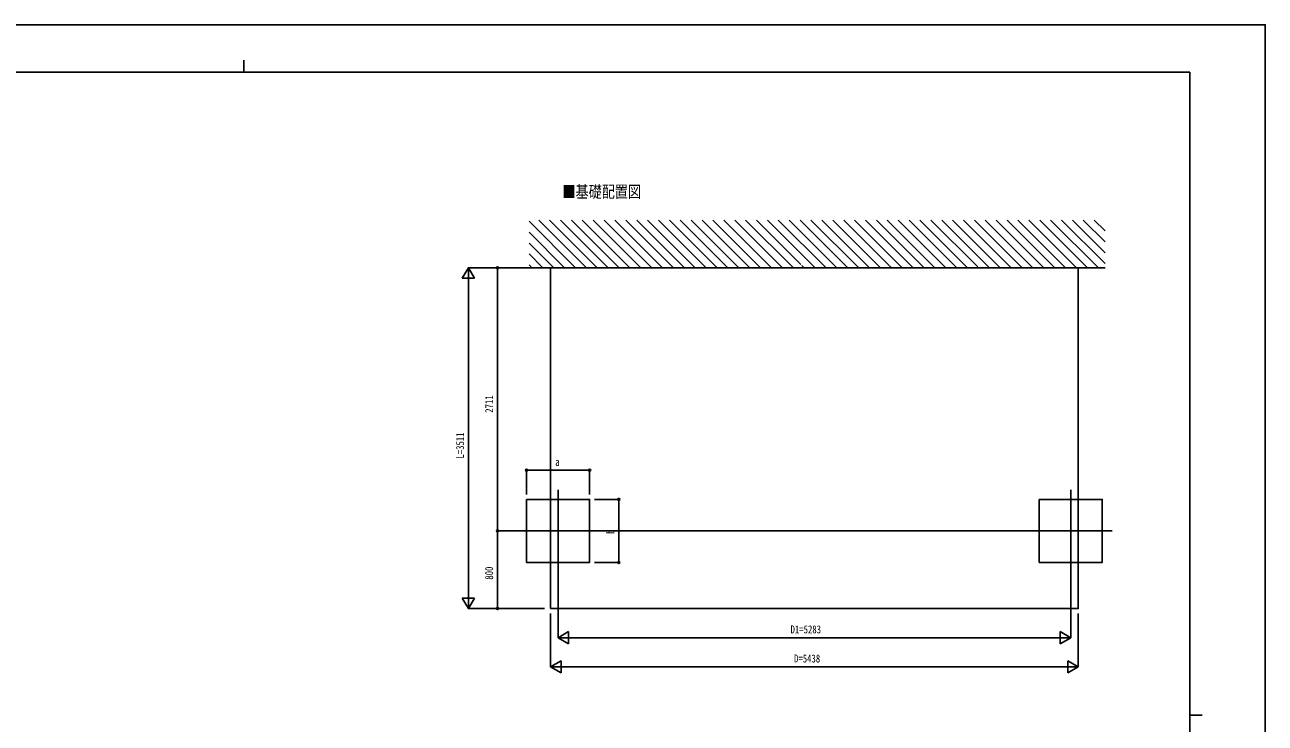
# Model space of a CAD drawing. Units: millimetres, scale not verified. Extents: x -10512 to 10512, y -7425 to 7425.
# Drawn here: x -2270 to 10512, y 231 to 7425 of the extents above; entities that cross this region are included whole.
import ezdxf
from ezdxf.enums import TextEntityAlignment as Align

# ---------------------------------------------------------------- set-up
doc = ezdxf.new("R2010")
doc.units = ezdxf.units.MM
doc.header["$LTSCALE"] = 40
for name, color, linetype in [('0-2_USER1', 3, 'Continuous'), ('0-4_YKK_12', 2, 'Continuous'), ('0-6_YKK_A1', 4, 'Continuous'), ('0-7_YKK_D', 6, 'Continuous'), ('0-8_YKK_ZWAK', 7, 'Continuous')]:
    doc.layers.add(name, color=color, linetype=linetype)
doc.styles.add('ＭＳ ゴシック', font='')
doc.styles.get('ＭＳ ゴシック').set_extended_font_data('MS Gothic')

msp = doc.modelspace()

# ---------------------------------------------------------------- linework, layer by layer
at = {"layer": '0-4_YKK_12'}
for p, q in [((3225.86, 2636.2), (3225.86, 1785.91)), ((8508.86, 2636.2), (8508.86, 1785.91)), ((3650.86, 2211.2), (2800.86, 2211.2)), ((8933.86, 2211.2), (8083.86, 2211.2))]:
    msp.add_line(p, q, dxfattribs=at)
at = {"layer": '0-6_YKK_A1'}
for p, q in [((3404.9, 4922.2), (2926.09, 5401.01)), ((3517.15, 4922.2), (3025.68, 5413.68)), ((3629.41, 4922.2), (3137.94, 5413.68)), ((3741.66, 4922.2), (3250.19, 5413.68)), ((3853.91, 4922.2), (3362.44, 5413.68)), ((3966.17, 4922.2), (3474.7, 5413.68)), ((4078.42, 4922.2), (3586.95, 5413.68)), ((4190.67, 4922.2), (3699.2, 5413.68)), ((4302.93, 4922.2), (3811.46, 5413.68)), ((4415.18, 4922.2), (3923.71, 5413.68)), ((4527.43, 4922.2), (4035.96, 5413.68)), ((4639.69, 4922.2), (4148.22, 5413.68)), ((4751.94, 4922.2), (4260.47, 5413.68)), ((4864.19, 4922.2), (4372.72, 5413.68)), ((4976.45, 4922.2), (4484.98, 5413.68)), ((5088.7, 4922.2), (4597.23, 5413.68)), ((5200.95, 4922.2), (4709.48, 5413.68)), ((5313.21, 4922.2), (4821.73, 5413.68)), ((5425.46, 4922.2), (4933.99, 5413.68)), ((5537.71, 4922.2), (5046.24, 5413.68)), ((5649.97, 4922.2), (5158.49, 5413.68)), ((5728.7, 4955.73), (5270.75, 5413.68)), ((5874.47, 4922.2), (5383, 5413.68)), ((5986.73, 4922.2), (5495.25, 5413.68)), ((6098.98, 4922.2), (5607.51, 5413.68)), ((6211.23, 4922.2), (5719.76, 5413.68)), ((6323.48, 4922.2), (5832.01, 5413.68)), ((6435.74, 4922.2), (5944.27, 5413.68)), ((6547.99, 4922.2), (6056.52, 5413.68)), ((6636.96, 4945.49), (6168.77, 5413.68)), ((6772.5, 4922.2), (6281.03, 5413.68)), ((6884.75, 4922.2), (6393.28, 5413.68)), ((6997, 4922.2), (6505.53, 5413.68)), ((7109.26, 4922.2), (6617.79, 5413.68)), ((7221.51, 4922.2), (6730.04, 5413.68)), ((7333.76, 4922.2), (6842.29, 5413.68)), ((7446.02, 4922.2), (6954.55, 5413.68)), ((7549.56, 4930.92), (7066.8, 5413.68)), ((7670.52, 4922.2), (7179.05, 5413.68)), ((7782.78, 4922.2), (7291.31, 5413.68)), ((7895.03, 4922.2), (7403.56, 5413.68)), ((8007.28, 4922.2), (7515.81, 5413.68)), ((8119.54, 4922.2), (7628.06, 5413.68)), ((8231.79, 4922.2), (7740.32, 5413.68)), ((8344.04, 4922.2), (7852.57, 5413.68)), ((8456.3, 4922.2), (7964.82, 5413.68)), ((8568.55, 4922.2), (8077.08, 5413.68)), ((8680.8, 4922.2), (8189.33, 5413.68)), ((8793.06, 4922.2), (8301.58, 5413.68)), ((8862.41, 4965.1), (8413.84, 5413.68)), ((8862.41, 5077.35), (8526.09, 5413.68)), ((8862.41, 5189.61), (8638.34, 5413.68)), ((8862.41, 5301.86), (8750.6, 5413.68)), ((3292.65, 4922.2), (2926.09, 5288.76)), ((3180.4, 4922.2), (2926.09, 5176.51)), ((3068.14, 4922.2), (2926.09, 5064.25)), ((2955.89, 4922.2), (2926.09, 4952)), ((2926.09, 4922.2), (8862.41, 4922.2)), ((3148.36, 4922.2), (3148.36, 1411.2)), ((8586.36, 4922.2), (3148.36, 4922.2)), ((5735.42, 4949), (5734.61, 4949.81)), ((5762.22, 4922.2), (5737.6, 4946.82)), ((6640.11, 4942.34), (6638.75, 4943.7)), ((6660.24, 4922.2), (6645.88, 4936.57)), ((7558.27, 4922.2), (7554.61, 4925.86))]:
    msp.add_line(p, q, dxfattribs=at)
msp.add_lwpolyline([(8586.36, 4922.2), (8586.36, 1411.2), (3148.36, 1411.2)], dxfattribs=at)
for points in [[(2900.86, 2536.2), (3550.86, 2536.2), (3550.86, 1886.2), (2900.86, 1886.2)], [(8183.86, 2536.2), (8833.86, 2536.2), (8833.86, 1886.2), (8183.86, 1886.2)]]:
    msp.add_lwpolyline(points, close=True, dxfattribs=at)
at = {"layer": '0-7_YKK_D'}
for p, q in [((2300.86, 4922.2), (2238.36, 4813.95)), ((2925.09, 4922.2), (2299.86, 4922.2)), ((2300.86, 4922.2), (2363.36, 4813.95)), ((2300.86, 4922.2), (2300.86, 4705.7)), ((2925.09, 4922.2), (2599.86, 4922.2)), ((2600.86, 4922.2), (2600.86, 2211.2)), ((2238.36, 4813.95), (2363.36, 4813.95)), ((2300.86, 1536.2), (2300.86, 4797.2)), ((2900.86, 2586.2), (2900.86, 2837.2)), ((2900.86, 2836.2), (3550.86, 2836.2)), ((3550.86, 2586.2), (3550.86, 2837.2)), ((3600.86, 2536.2), (3851.86, 2536.2)), ((3850.86, 2536.2), (3850.86, 1886.2)), ((2799.86, 2211.2), (2599.86, 2211.2)), ((2798.86, 2211.2), (2599.86, 2211.2)), ((2600.86, 2211.2), (2600.86, 1411.2)), ((3651.36, 2211.2), (8083.36, 2211.2)), ((3600.86, 1886.2), (3851.86, 1886.2)), ((3225.86, 1784.91), (3225.86, 1110.2)), ((8508.86, 1784.91), (8508.86, 1110.2)), ((2300.86, 1411.2), (2300.86, 1627.71)), ((2300.86, 1411.2), (2238.36, 1519.46)), ((2363.36, 1519.46), (2238.36, 1519.46)), ((3086.5, 1411.2), (2299.86, 1411.2)), ((2300.86, 1411.2), (2363.36, 1519.46)), ((3086.5, 1411.2), (2599.86, 1411.2)), ((3148.36, 1361.2), (3148.36, 810.2)), ((8586.36, 1361.2), (8586.36, 810.2)), ((3225.86, 1111.2), (3334.12, 1173.7)), ((3334.12, 1048.7), (3334.12, 1173.7)), ((8508.86, 1111.2), (8400.61, 1173.7)), ((8400.61, 1173.7), (8400.61, 1048.7)), ((3225.86, 1111.2), (3334.12, 1048.7)), ((3225.86, 1111.2), (3442.37, 1111.2)), ((3350.86, 1111.2), (8383.86, 1111.2)), ((8508.86, 1111.2), (8292.36, 1111.2)), ((8508.86, 1111.2), (8400.61, 1048.7)), ((3148.36, 811.2), (3256.62, 873.7)), ((3148.36, 811.2), (3256.62, 748.7)), ((3148.36, 811.2), (3364.87, 811.2)), ((3256.62, 748.7), (3256.62, 873.7)), ((3273.36, 811.2), (8461.36, 811.2)), ((8586.36, 811.2), (8369.86, 811.2)), ((8586.36, 811.2), (8478.11, 873.7)), ((8478.11, 873.7), (8478.11, 748.7)), ((8586.36, 811.2), (8478.11, 748.7))]:
    msp.add_line(p, q, dxfattribs=at)
for centre in [(2600.86, 4922.2), (2900.86, 2836.2), (3550.86, 2836.2), (3850.86, 2536.2), (2600.86, 2211.2), (2600.86, 2211.2), (3850.86, 1886.2), (2600.86, 1411.2)]:
    msp.add_circle(centre, 10.62, dxfattribs=at)
at = {"layer": '0-8_YKK_ZWAK'}
for p, q in [((-12.45, 7062.5), (-12.45, 6937.5)), ((9737.55, 6937.5), (-9762.45, 6937.5)), ((9737.55, 6937.5), (9737.55, -6312.5)), ((9737.55, 312.5), (9862.55, 312.5))]:
    msp.add_line(p, q, dxfattribs=at)
msp.add_lwpolyline([(-10512.5, -7425), (10512.5, -7425), (10512.5, 7425), (-10512.5, 7425)], close=True, dxfattribs=at)

# ---------------------------------------------------------------- texts
at = {"layer": '0-2_USER1', "style": 'ＭＳ ゴシック', "width": 0.8}
msp.add_text('■基礎配置図', height=123.8, dxfattribs=at).set_placement((3270.67, 5607.3), align=Align.BOTTOM_LEFT)
at = {"layer": '0-7_YKK_D', "style": 'ＭＳ ゴシック', "width": 0.8}
for s, p in [('2711', (2580.86, 3428.7)), ('L=3511', (2280.86, 2956.7)), ('b', (3830.86, 2181.2)), ('800', (2580.86, 1709.2))]:
    msp.add_text(s, height=82.48, rotation=90, dxfattribs=at).set_placement(p, align=Align.BOTTOM_LEFT)
for s, p in [('a', (3195.86, 2856.2)), ('D1=5283', (5621.36, 1131.2)), ('D=5438', (5657.36, 831.2))]:
    msp.add_text(s, height=82.48, dxfattribs=at).set_placement(p, align=Align.BOTTOM_LEFT)

doc.saveas('drawing.dxf')
